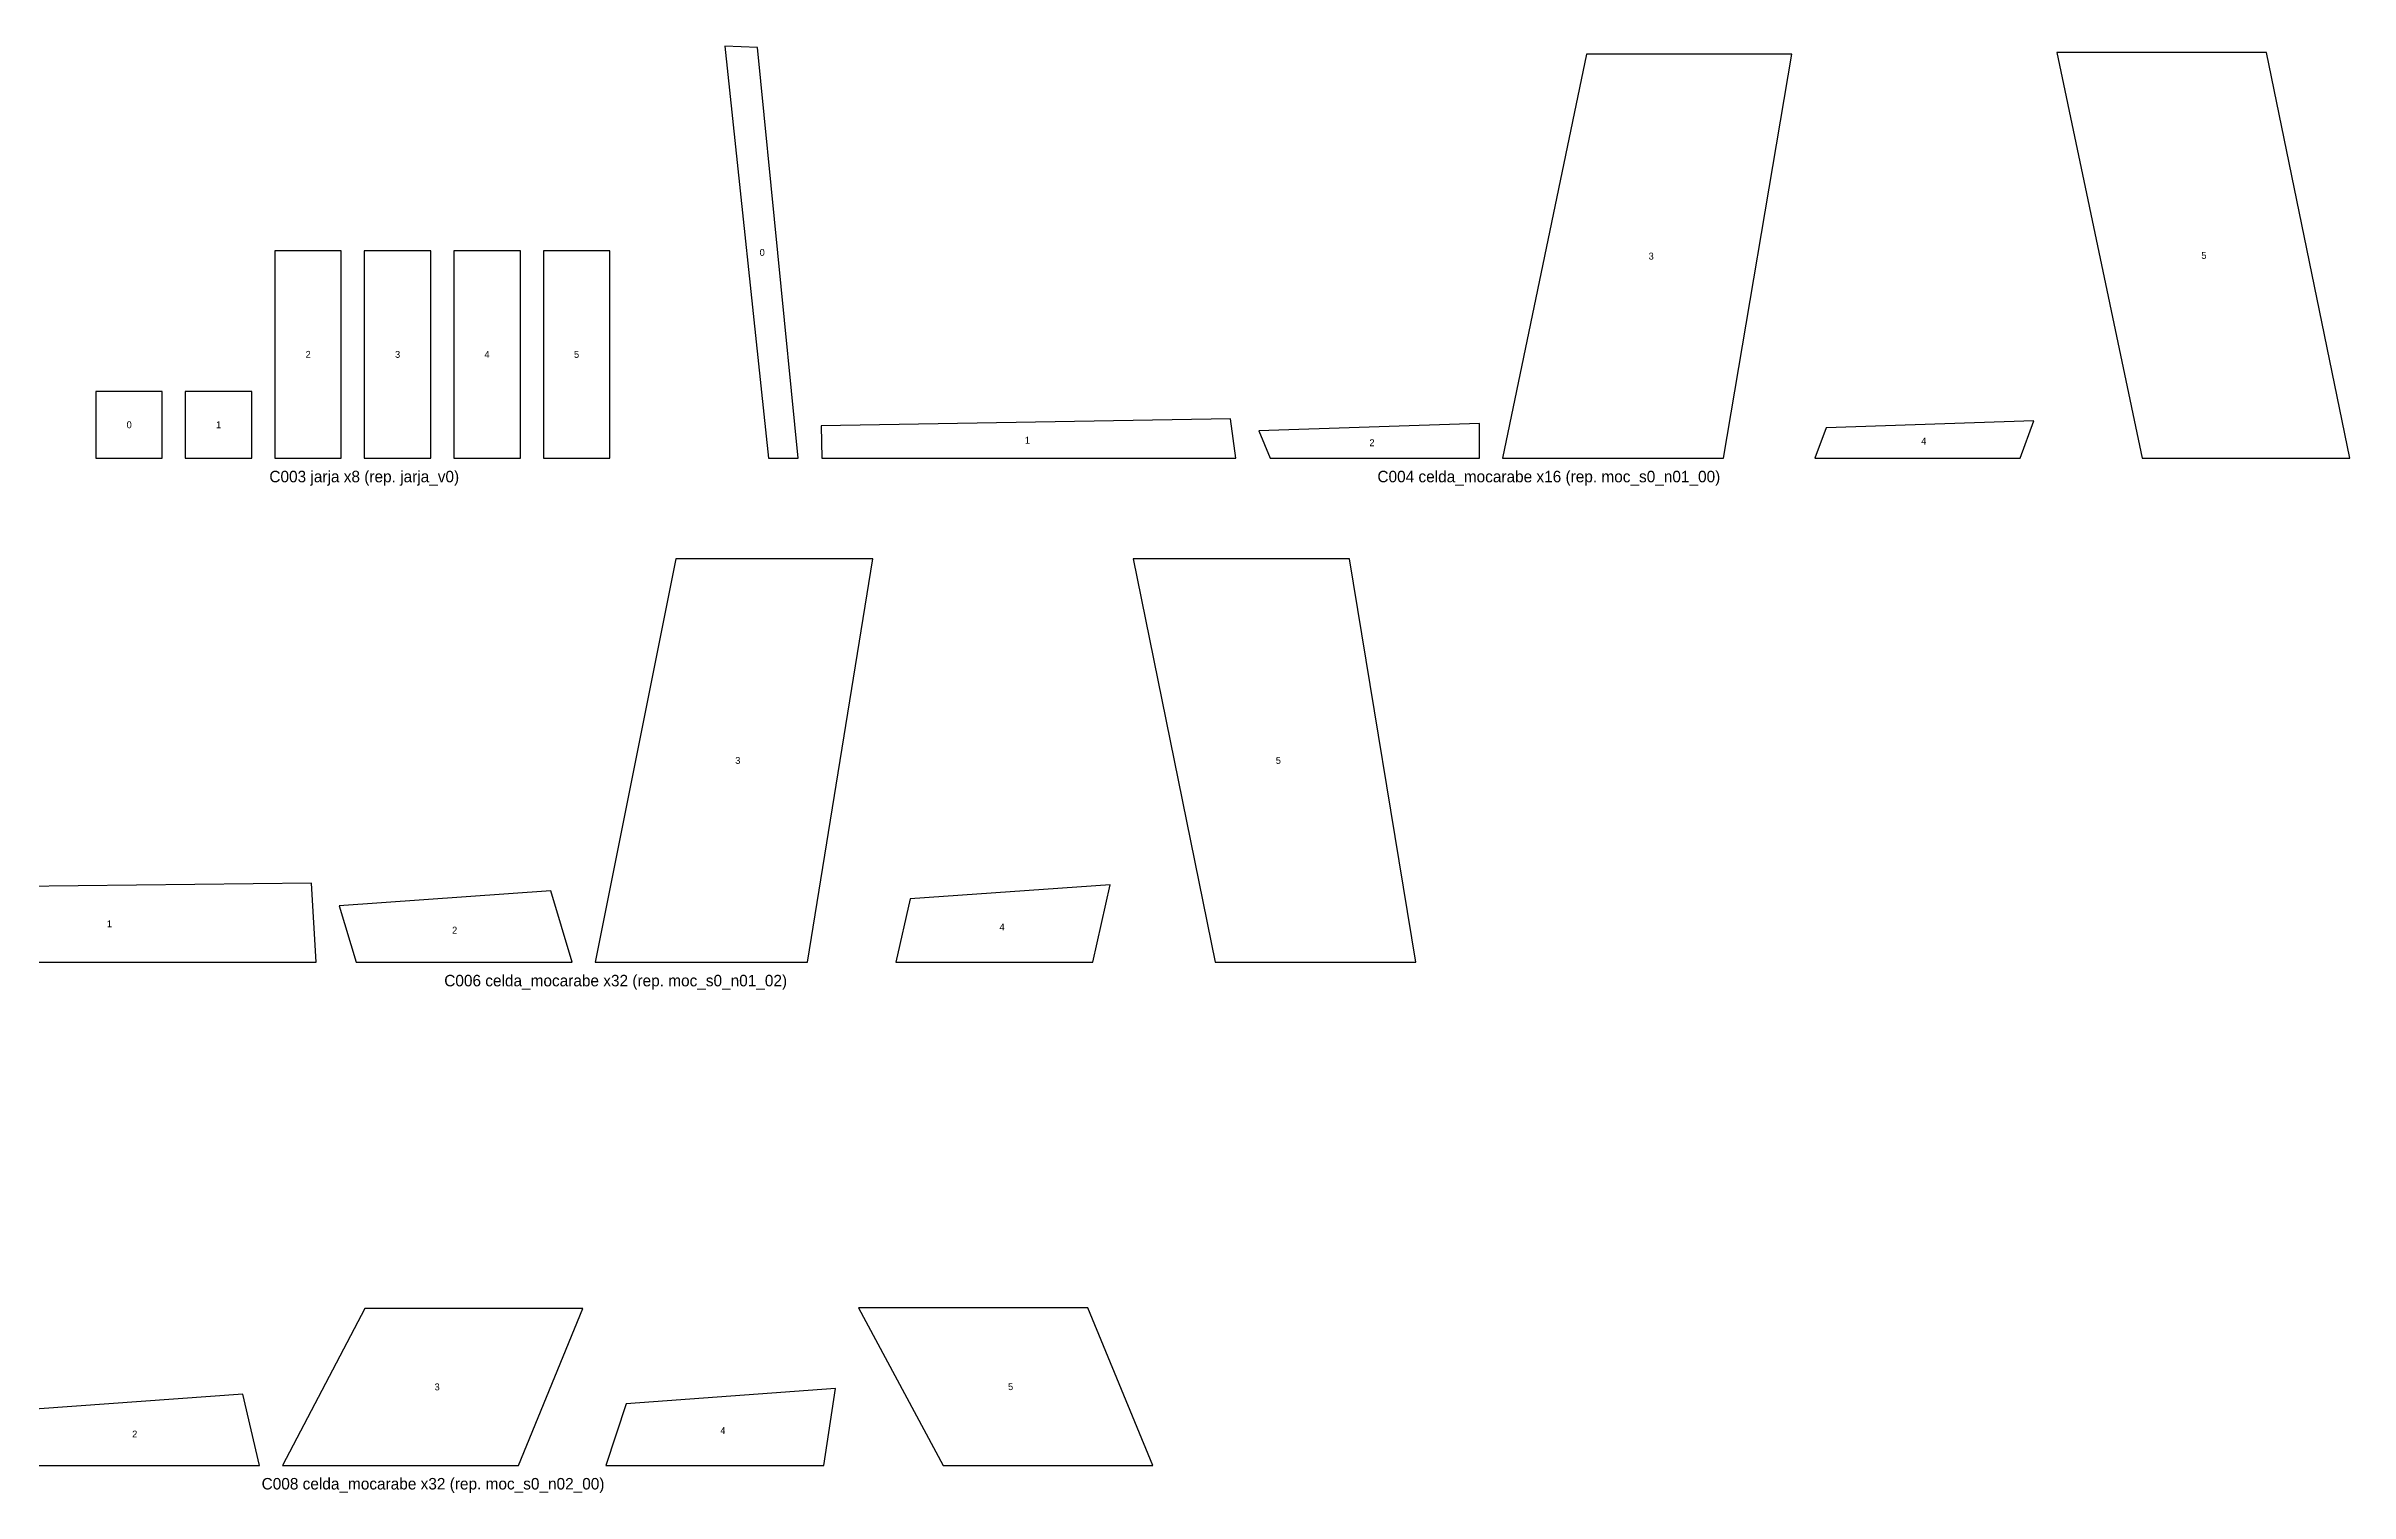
# Model space of a CAD drawing. Header units: metres. Extents: x 0 to 21, y -12 to 1.8.
# Drawn here: x 8.83 to 18.85, y -4.5 to 1.79 of the extents above; entities that cross this region are included whole.
import ezdxf
from ezdxf.enums import TextEntityAlignment as Align

# ---------------------------------------------------------------- set-up
doc = ezdxf.new("R2010")
doc.units = ezdxf.units.M
doc.layers.add('ESTM_PLANTILLA', color=7, linetype='Continuous')
doc.layers.add('ESTM_PLANTILLA_TEXTO', color=3, linetype='Continuous')

msp = doc.modelspace()

# ---------------------------------------------------------------- linework, layer by layer
at = {"layer": 'ESTM_PLANTILLA'}
for points in [[(11.974, 0), (12.102, 0), (11.925, 1.785), (11.784, 1.791)], [(15.165, 0), (16.125, 0), (16.423, 1.756), (15.53, 1.756)], [(17.945, 0), (18.849, 0), (18.486, 1.763), (17.575, 1.763)], [(9.827, 0), (10.116, 0), (10.116, 0.901), (9.827, 0.901)], [(10.216, 0), (10.506, 0), (10.506, 0.901), (10.216, 0.901)], [(10.606, 0), (10.895, 0), (10.895, 0.901), (10.606, 0.901)], [(10.995, 0), (11.284, 0), (11.284, 0.901), (10.995, 0.901)], [(9.049, 0), (9.338, 0), (9.338, 0.289), (9.049, 0.289)], [(9.438, 0), (9.727, 0), (9.727, 0.289), (9.438, 0.289)], [(12.205, 0), (14.005, 0), (13.982, 0.171), (12.202, 0.14)], [(14.154, 0), (15.065, 0), (15.064, 0.15), (14.105, 0.118)], [(16.523, 0), (17.415, 0), (17.475, 0.162), (16.572, 0.132)], [(11.22, -2.191), (12.143, -2.191), (12.427, -0.437), (11.57, -0.437)], [(13.916, -2.191), (14.788, -2.191), (14.499, -0.437), (13.559, -0.437)], [(8.229, -2.191), (10.007, -2.191), (9.987, -1.847), (8.21, -1.868)], [(10.181, -2.191), (11.12, -2.191), (11.027, -1.881), (10.107, -1.946)], [(12.527, -2.191), (13.383, -2.191), (13.459, -1.855), (12.589, -1.916)], [(9.86, -4.378), (10.887, -4.378), (11.166, -3.696), (10.219, -3.696)], [(12.733, -4.378), (13.645, -4.378), (13.362, -3.694), (12.364, -3.694)], [(8.761, -4.378), (9.76, -4.378), (9.688, -4.069), (8.664, -4.143)], [(11.266, -4.378), (12.214, -4.378), (12.264, -4.044), (11.355, -4.11)]]:
    msp.add_lwpolyline(points, close=True, dxfattribs=at)

# ---------------------------------------------------------------- texts
at = {"layer": 'ESTM_PLANTILLA_TEXTO'}
for s, height, p in [('0', 0.03, (11.946, 0.894)), ('3', 0.03, (15.811, 0.878)), ('5', 0.03, (18.214, 0.881)), ('2', 0.03, (9.972, 0.451)), ('3', 0.03, (10.361, 0.451)), ('4', 0.03, (10.75, 0.451)), ('5', 0.03, (11.139, 0.451)), ('0', 0.03, (9.194, 0.145)), ('1', 0.03, (9.583, 0.145)), ('1', 0.03, (13.099, 0.078)), ('2', 0.03, (14.597, 0.067)), ('4', 0.03, (16.996, 0.074)), ('C003 jarja x8 (rep. jarja_v0)', 0.05, (10.216, -0.08)), ('C004 celda_mocarabe x16 (rep. moc_s0_n01_00)', 0.05, (15.366, -0.08)), ('3', 0.03, (11.84, -1.314)), ('5', 0.03, (14.19, -1.314)), ('1', 0.03, (9.108, -2.024)), ('2', 0.03, (10.609, -2.052)), ('4', 0.03, (12.989, -2.038)), ('C006 celda_mocarabe x32 (rep. moc_s0_n01_02)', 0.05, (11.309, -2.271)), ('3', 0.03, (10.533, -4.037)), ('5', 0.03, (13.026, -4.036)), ('2', 0.03, (9.218, -4.242)), ('4', 0.03, (11.775, -4.227)), ('C008 celda_mocarabe x32 (rep. moc_s0_n02_00)', 0.05, (10.515, -4.458))]:
    msp.add_text(s, height=height, dxfattribs=at).set_placement(p, align=Align.MIDDLE_CENTER)

doc.saveas('drawing.dxf')
